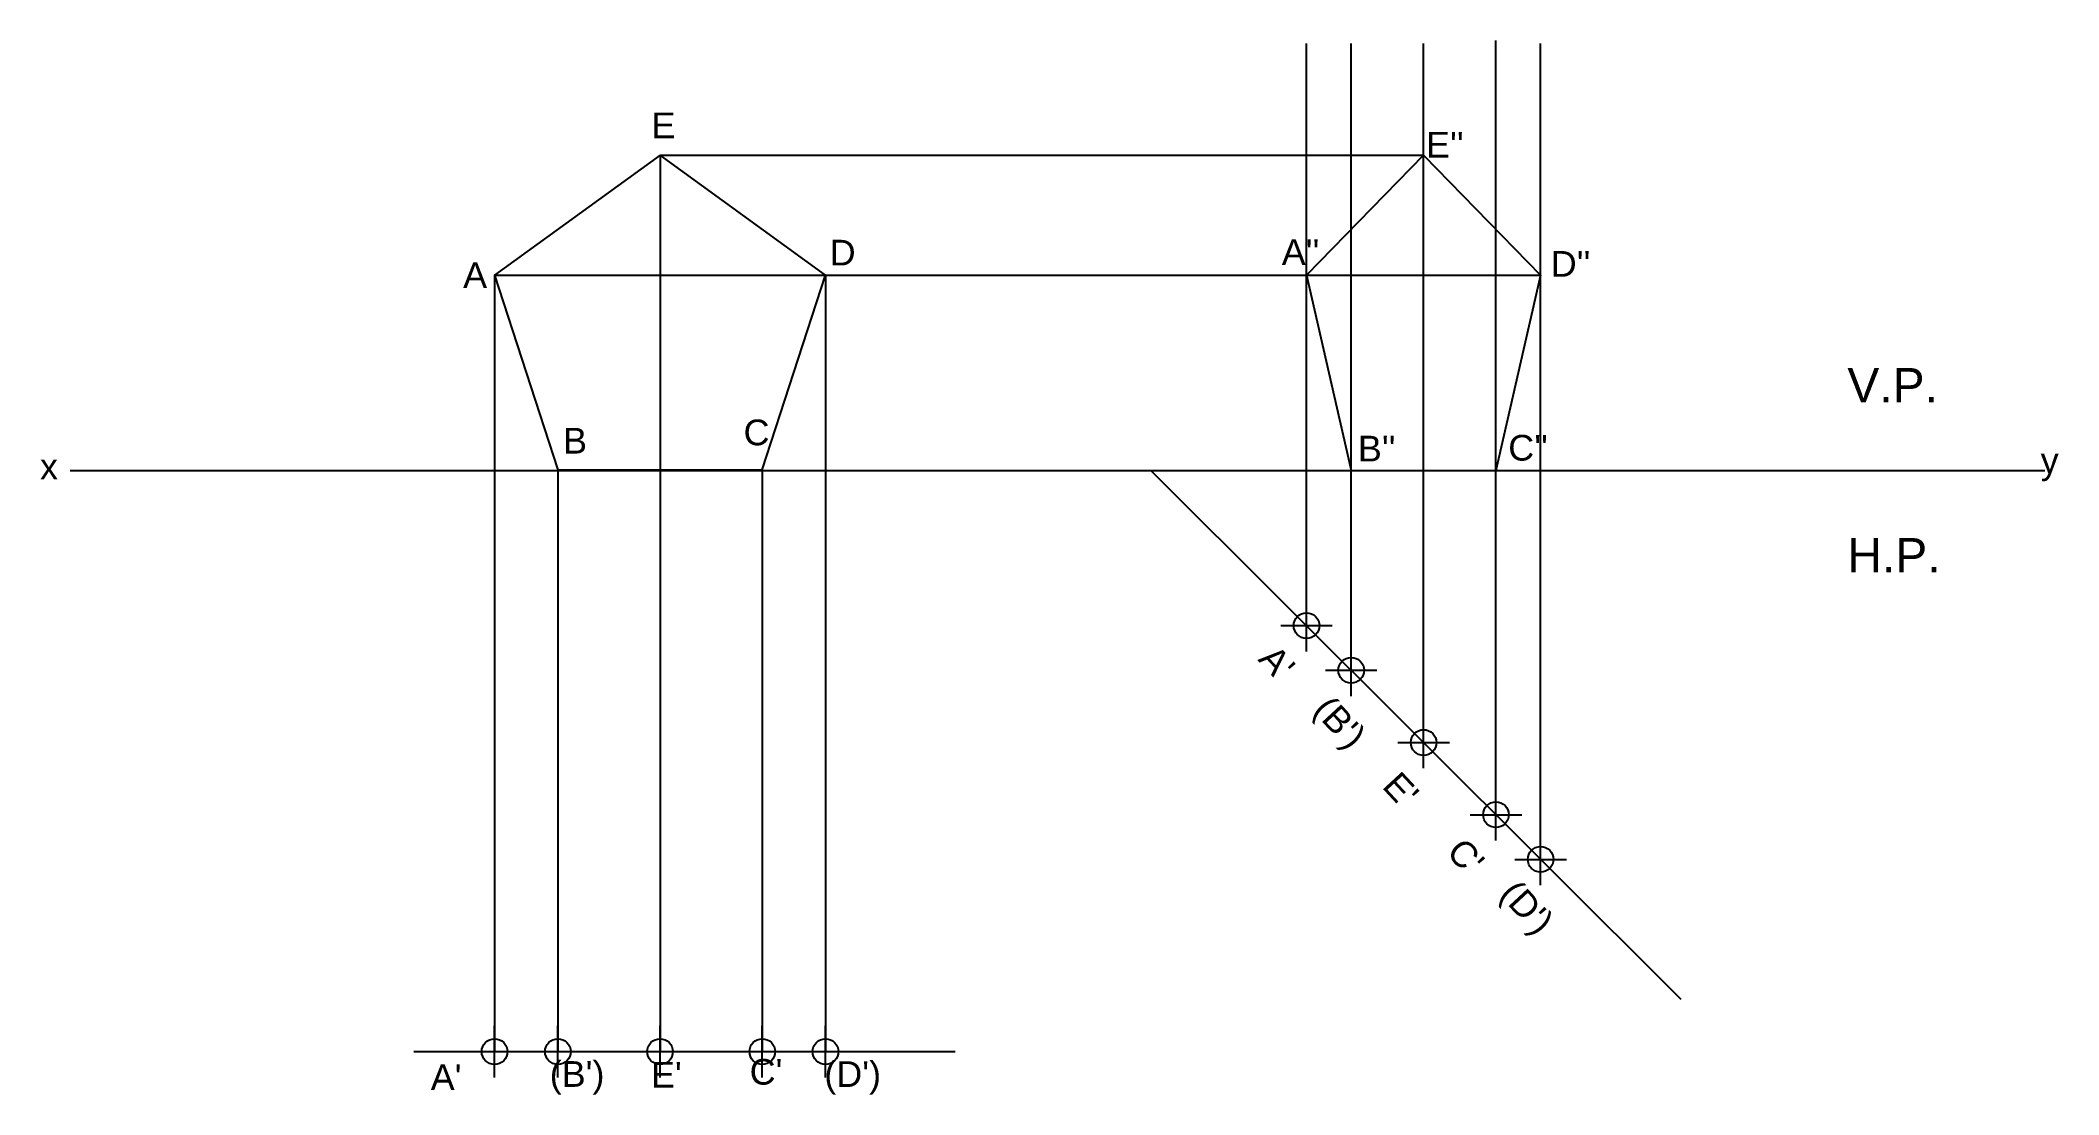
# Model space of a CAD drawing. Header units: millimetres. Extents: x 120 to 356, y 77 to 200.
import ezdxf

# ---------------------------------------------------------------- set-up
doc = ezdxf.new("R2010")
doc.units = ezdxf.units.MM
doc.header["$PDMODE"] = 34
doc.header["$PDSIZE"] = 3
doc.styles.get("Standard").update_dxf_attribs({"font": 'arial.ttf'})

msp = doc.modelspace()

# ---------------------------------------------------------------- linework, layer by layer
for p, q in [((289.94, 109.79), (289.94, 200.15)), ((267.84, 131.85), (267.84, 199.78)), ((273.05, 126.64), (273.05, 199.78)), ((281.5, 118.21), (281.5, 199.78)), ((295.15, 104.58), (295.15, 199.78)), ((192.43, 186.76), (192.43, 82.14)), ((192.43, 186.76), (281.5, 186.76)), ((281.5, 186.76), (267.84, 172.74)), ((281.5, 186.76), (295.15, 172.74)), ((173.13, 172.74), (173.13, 82.14)), ((173.13, 172.74), (267.84, 172.74)), ((211.73, 172.74), (211.73, 82.14)), ((211.73, 172.74), (295.15, 172.74)), ((267.84, 172.74), (273.05, 149.97)), ((295.15, 172.74), (289.94, 149.97)), ((123.62, 149.97), (353.96, 149.97)), ((180.51, 150.05), (180.51, 82.14)), ((204.36, 150.05), (204.36, 82.14)), ((249.69, 149.97), (311.49, 88.27)), ((163.71, 82.14), (226.86, 82.14))]:
    msp.add_line(p, q)
msp.add_lwpolyline([(180.51, 150.05), (204.36, 150.05), (211.73, 172.74), (192.43, 186.76), (173.13, 172.74)], close=True)
for p in [(267.84, 131.85), (273.05, 126.64), (281.5, 118.21), (289.94, 109.79), (295.15, 104.58), (173.13, 82.14), (180.51, 82.14), (192.43, 82.14), (204.36, 82.14), (211.73, 82.14)]:
    msp.add_point(p)

# ---------------------------------------------------------------- texts
at = {"color": 7, "true_color": 0xffffff}
for s, height, p in [('E', 3, (191.43, 188.73)), ("E''", 3, (281.78, 186.47)), ('D', 3, (212.22, 173.88)), ("A''", 3, (264.95, 173.94)), ('A', 3, (169.46, 171.26)), ("D''", 3, (296.33, 172.57)), ('V.P.', 4, (330.93, 157.91)), ('C', 3, (202.17, 152.9)), ('B', 3, (181.12, 151.93)), ("B''", 3, (273.83, 151.01)), ("C''", 3, (291.37, 151.11)), ('x', 3, (120.1, 148.92)), ('y', 3, (353.48, 149.6)), ('H.P.', 4, (330.93, 138.07)), ("A'", 3, (165.68, 77.66)), ("(B')", 3, (179.56, 78.03)), ("E'", 3, (191.37, 77.95)), ("C'", 3, (202.88, 78.29)), ("(D')", 3, (211.59, 78.02))]:
    msp.add_text(s, height=height, dxfattribs=at).set_placement(p)
for s, p in [("A'", (262.08, 127.84)), ("(B')", (268.49, 121.89)), ("E'", (276.54, 113.02)), ("C'", (284.03, 105.3)), ("(D')", (290.24, 100.4))]:
    msp.add_text(s, height=3, rotation=312.8119, dxfattribs=at).set_placement(p)

doc.saveas('drawing.dxf')
